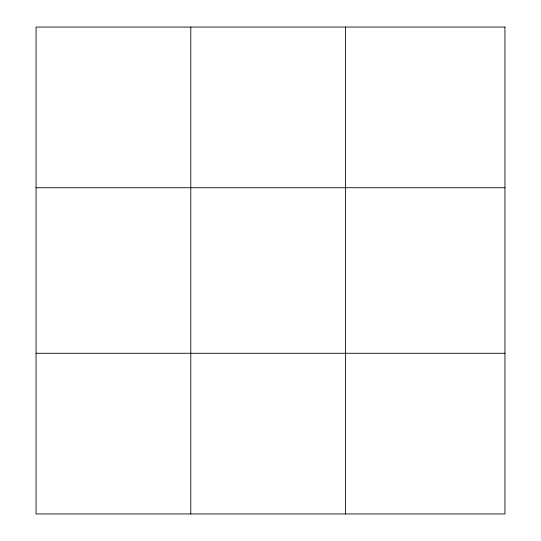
<?xml version="1.0" encoding="UTF-8"?>
<svg xmlns="http://www.w3.org/2000/svg" width="541" height="541" viewBox="0 0 541 541"><rect width="100%" height="100%" fill="white"/><g stroke="black" fill="none" stroke-linecap="round" stroke-linejoin="round"><path stroke-width="0.81" d="M190.79 513.95L190.79 27.05M345.523 513.95L345.523 27.05M36.058 187.727L504.942 187.727M36.058 353.273L504.942 353.273M504.942 27.05L504.942 513.95L36.058 513.95L36.058 27.05L504.942 27.05"/></g></svg>
